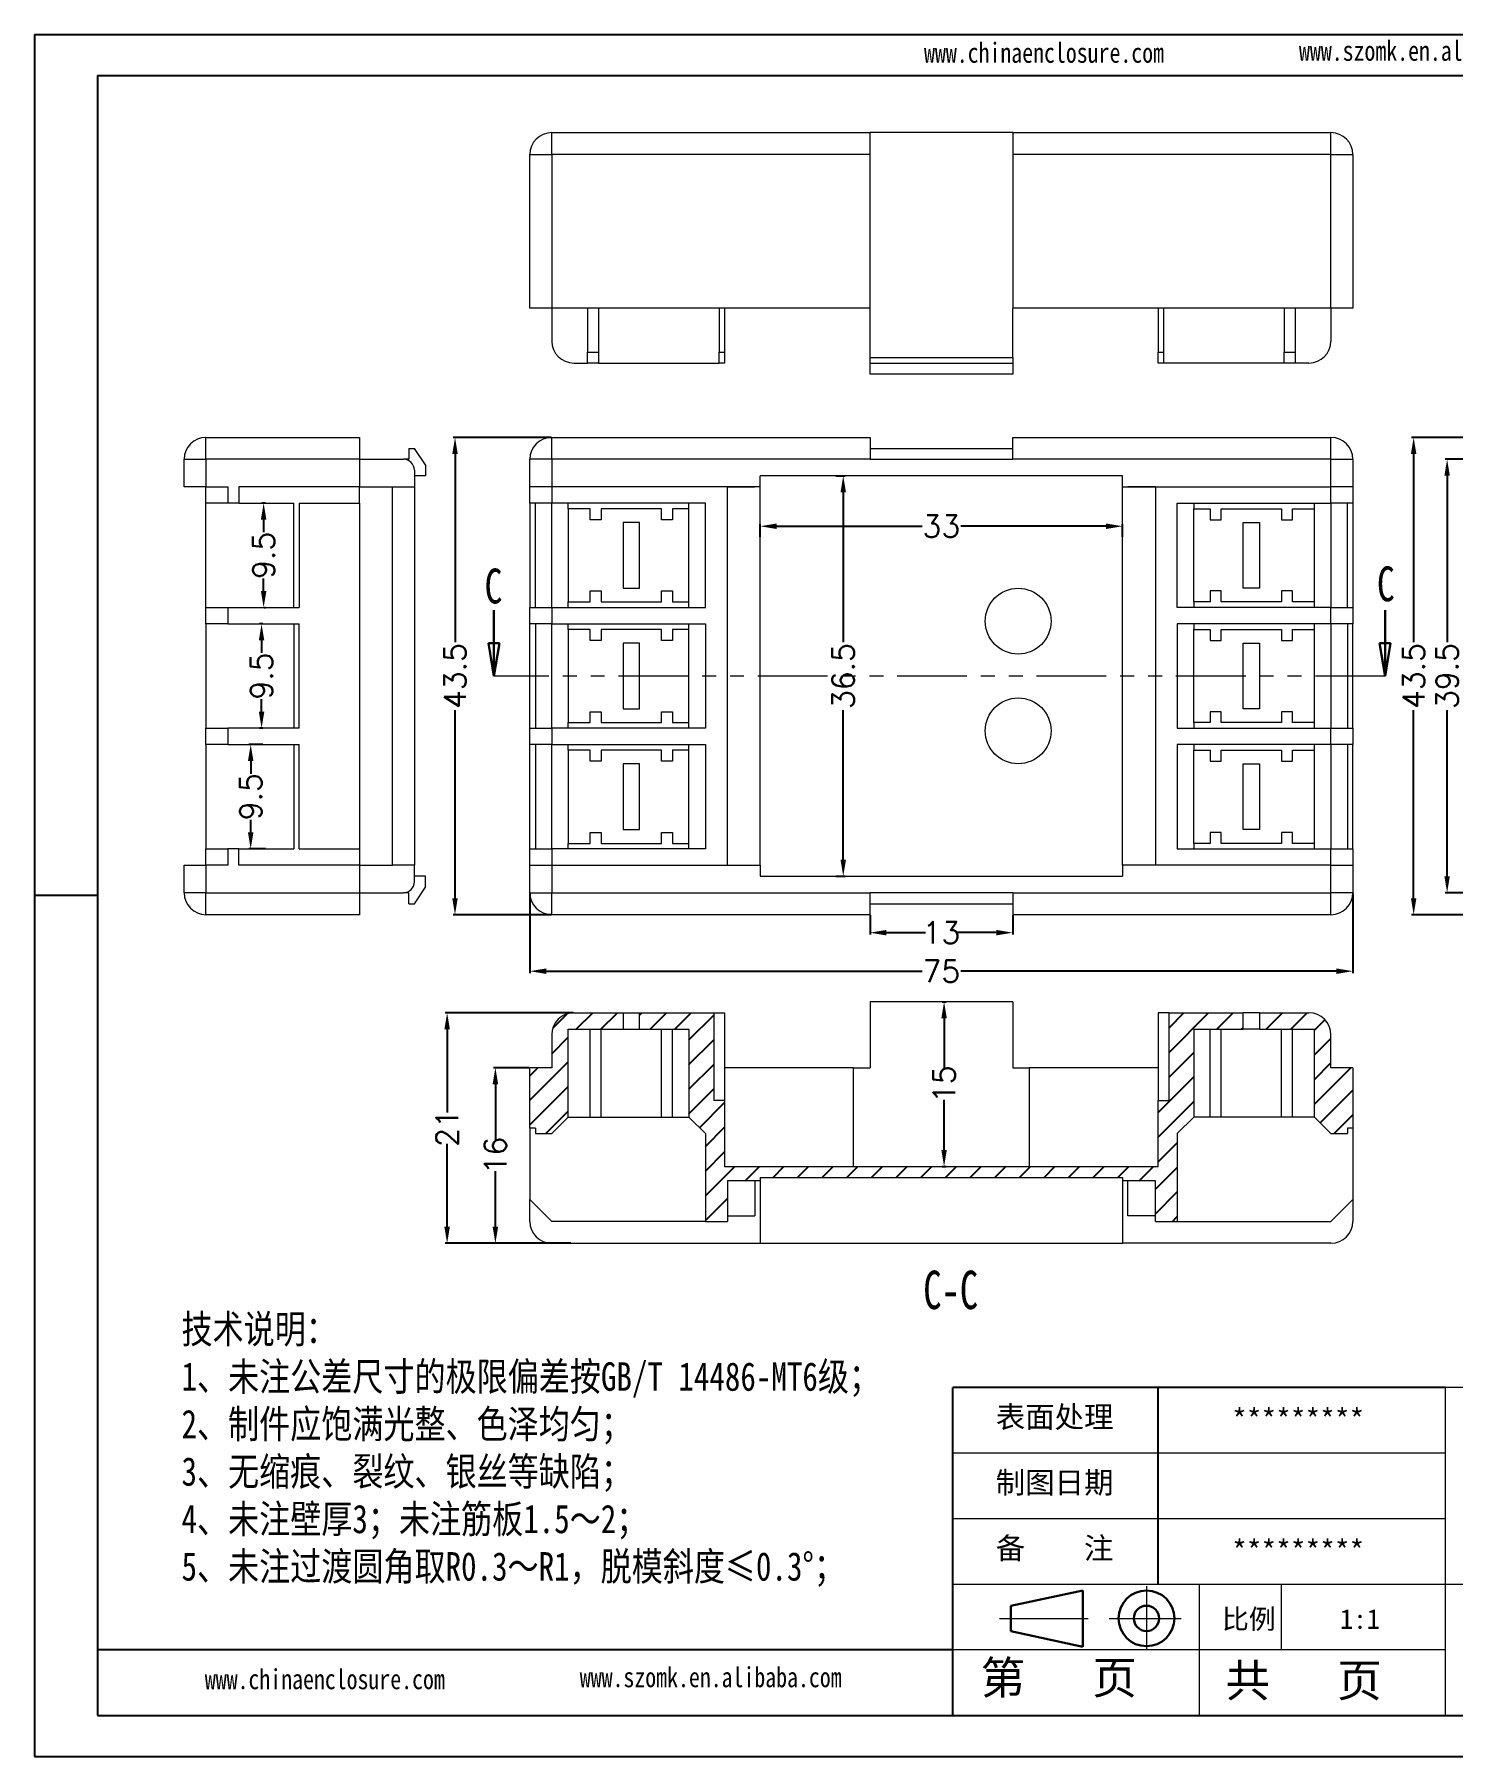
# Model space of a CAD drawing. Header units: inches. Extents: x 2617 to 3395, y 519 to 715.
# Drawn here: x 2929.2 to 3058.4, y 519 to 676 of the extents above; entities that cross this region are included whole.
import ezdxf

# ---------------------------------------------------------------- set-up
doc = ezdxf.new("R2010")
doc.units = ezdxf.units.IN
doc.linetypes.add('CENTER2', pattern=[28.575, 19.05, -3.175, 3.175, -3.175])
doc.linetypes.add('PHANTOM', pattern=[12.7, 6.35, -1.27, 1.27, -1.27, 1.27, -1.27])
doc.layers.add('文字', color=81, linetype='Continuous')
for name, color, linetype, lineweight in [('粗实线', 7, 'Continuous', 30), ('细实线', 3, 'Continuous', 9), ('细点划线', 2, 'CENTER2', 9)]:
    doc.layers.add(name, color=color, linetype=linetype, lineweight=lineweight)
doc.styles.add('SLDTEXTSTYLE0', font='TXT', dxfattribs={"width": 0.75})
doc.styles.add('SLDTEXTSTYLE3', font='TXT', dxfattribs={"width": 0.7})
doc.styles.get("Standard").update_dxf_attribs({"font": 'txt', "bigfont": 'gbcbig.shx'})
doc.styles.add('宋体', font='', dxfattribs={"width": 0.8, "height": 3.5})
doc.styles.get('宋体').set_extended_font_data('SimSun')
doc.dimstyles.new('2', dxfattribs={"dimtxt": 2, "dimasz": 1.5, "dimexe": 0.18, "dimexo": 0.0625, "dimgap": 0.1, "dimtad": 0, "dimzin": 12, "dimdsep": 46, "dimtxsty": 'Standard', "dimcen": 0.5, "dimclrd": 3, "dimclre": 3, "dimadec": 0, "dimazin": 0, "dimtfac": 1, "dimtofl": 0, "dimtmove": 0, "dimatfit": 3, "dimfxl": 1, "dimtolj": 1, "dimtzin": 0, "dimarcsym": 0})

# ---------------------------------------------------------------- blocks, each defined once
blk = doc.blocks.new('_CLOSED')
at = {"color": 0, "linetype": 'ByBlock', "lineweight": -2}
for p, q in [((-1, 0.166667), (0, 0)), ((-1, 0.166667), (-1, -0.166667)), ((0, 0), (-1, -0.166667)), ((0, 0), (-1, 0))]:
    blk.add_line(p, q, dxfattribs=at)
blk = doc.blocks.new('*D172')
at = {"color": 3, "lineweight": -2}
for p, q in [((2974.33, 597.71), (2974.33, 590.44)), ((3049.33, 597.71), (3049.33, 590.44)), ((2975.83, 590.62), (3010.07, 590.62)), ((3047.83, 590.62), (3013.6, 590.62))]:
    blk.add_line(p, q, dxfattribs=at)
at = {"color": 3}
for points in [[(2975.83, 590.87), (2975.83, 590.37), (2974.33, 590.62)], [(3047.83, 590.87), (3047.83, 590.37), (3049.33, 590.62)]]:
    blk.add_solid(points, dxfattribs=at)
at = {"layer": 'Defpoints', "color": 0}
for p in [(2974.33, 597.77), (3049.33, 597.77), (3049.33, 590.62)]:
    blk.add_point(p, dxfattribs=at)
at = {"color": 0, "insert": (3011.83, 590.62), "char_height": 2, "attachment_point": 5}
blk.add_mtext('\\A1;75', dxfattribs=at)
blk = doc.blocks.new('*D173')
at = {"color": 3, "lineweight": -2}
for p, q in [((3005.33, 595.71), (3005.33, 593.95)), ((3018.33, 595.71), (3018.33, 593.95)), ((3006.83, 594.13), (3010.4, 594.13)), ((3016.83, 594.13), (3013.27, 594.13))]:
    blk.add_line(p, q, dxfattribs=at)
at = {"color": 3}
for points in [[(3006.83, 594.38), (3006.83, 593.88), (3005.33, 594.13)], [(3016.83, 594.38), (3016.83, 593.88), (3018.33, 594.13)]]:
    blk.add_solid(points, dxfattribs=at)
at = {"layer": 'Defpoints', "color": 0}
for p in [(3005.33, 595.77), (3018.33, 595.77), (3018.33, 594.13)]:
    blk.add_point(p, dxfattribs=at)
at = {"color": 0, "insert": (3011.83, 594.13), "char_height": 2, "attachment_point": 5}
blk.add_mtext('\\A1;13', dxfattribs=at)
blk = doc.blocks.new('*D174')
at = {"color": 3, "lineweight": -2}
for p, q in [((2976.27, 639.27), (2967.33, 639.27)), ((2967.51, 637.77), (2967.51, 620.62)), ((2967.51, 597.27), (2967.51, 614.42)), ((2976.27, 595.77), (2967.33, 595.77))]:
    blk.add_line(p, q, dxfattribs=at)
at = {"color": 3}
for points in [[(2967.26, 637.77), (2967.76, 637.77), (2967.51, 639.27)], [(2967.26, 597.27), (2967.76, 597.27), (2967.51, 595.77)]]:
    blk.add_solid(points, dxfattribs=at)
at = {"layer": 'Defpoints', "color": 0}
for p in [(2967.51, 639.27), (2976.33, 639.27), (2976.33, 595.77)]:
    blk.add_point(p, dxfattribs=at)
at = {"color": 0, "insert": (2967.51, 617.52), "char_height": 2, "attachment_point": 5, "rotation": 90}
blk.add_mtext('\\A1;43.5', dxfattribs=at)
blk = doc.blocks.new('*D176')
at = {"color": 3, "lineweight": -2}
for p, q in [((2995.33, 630.22), (2995.33, 631.35)), ((2996.83, 631.17), (3010.07, 631.17)), ((3026.83, 631.17), (3013.6, 631.17)), ((3028.33, 630.22), (3028.33, 631.35))]:
    blk.add_line(p, q, dxfattribs=at)
at = {"color": 3}
for points in [[(2996.83, 631.42), (2996.83, 630.92), (2995.33, 631.17)], [(3026.83, 631.42), (3026.83, 630.92), (3028.33, 631.17)]]:
    blk.add_solid(points, dxfattribs=at)
at = {"layer": 'Defpoints', "color": 0}
for p in [(3028.33, 631.17), (2995.33, 630.16), (3028.33, 630.16)]:
    blk.add_point(p, dxfattribs=at)
at = {"color": 0, "insert": (3011.83, 631.17), "char_height": 2, "attachment_point": 5}
blk.add_mtext('\\A1;33', dxfattribs=at)
blk = doc.blocks.new('*D177')
at = {"color": 3, "lineweight": -2}
for p, q in [((3002.21, 635.77), (3003.07, 635.77)), ((3002.89, 634.27), (3002.89, 620.62)), ((3002.89, 600.77), (3002.89, 614.42)), ((3002.21, 599.27), (3003.07, 599.27))]:
    blk.add_line(p, q, dxfattribs=at)
at = {"color": 3}
for points in [[(3002.64, 634.27), (3003.14, 634.27), (3002.89, 635.77)], [(3002.64, 600.77), (3003.14, 600.77), (3002.89, 599.27)]]:
    blk.add_solid(points, dxfattribs=at)
at = {"layer": 'Defpoints', "color": 0}
for p in [(3002.15, 635.77), (3002.15, 599.27), (3002.89, 599.27)]:
    blk.add_point(p, dxfattribs=at)
at = {"color": 0, "insert": (3002.89, 617.52), "char_height": 2, "attachment_point": 5, "rotation": 90}
blk.add_mtext('\\A1;36.5', dxfattribs=at)
blk = doc.blocks.new('*D185')
at = {"color": 3, "lineweight": -2}
for p, q in [((2950.25, 633.27), (2949.89, 633.27)), ((2950.07, 631.77), (2950.07, 630.62)), ((2950.07, 625.27), (2950.07, 626.42)), ((2950.13, 623.77), (2950.25, 623.77))]:
    blk.add_line(p, q, dxfattribs=at)
at = {"color": 3}
for points in [[(2949.82, 631.77), (2950.32, 631.77), (2950.07, 633.27)], [(2949.82, 625.27), (2950.32, 625.27), (2950.07, 623.77)]]:
    blk.add_solid(points, dxfattribs=at)
at = {"layer": 'Defpoints', "color": 0}
for p in [(2950.07, 633.27), (2950.31, 633.27), (2950.06, 623.77)]:
    blk.add_point(p, dxfattribs=at)
at = {"color": 0, "insert": (2950.07, 628.52), "char_height": 2, "attachment_point": 5, "rotation": 90}
blk.add_mtext('\\A1;9.5', dxfattribs=at)
blk = doc.blocks.new('*D186')
at = {"color": 3, "lineweight": -2}
for p, q in [((2950, 622.27), (2949.7, 622.27)), ((2949.88, 620.77), (2949.88, 619.62)), ((2949.88, 614.27), (2949.88, 615.42)), ((2950, 612.77), (2949.7, 612.77))]:
    blk.add_line(p, q, dxfattribs=at)
at = {"color": 3}
for points in [[(2949.63, 620.77), (2950.13, 620.77), (2949.88, 622.27)], [(2949.63, 614.27), (2950.13, 614.27), (2949.88, 612.77)]]:
    blk.add_solid(points, dxfattribs=at)
at = {"layer": 'Defpoints', "color": 0}
for p in [(2950.06, 622.27), (2949.88, 612.77), (2950.06, 612.77)]:
    blk.add_point(p, dxfattribs=at)
at = {"color": 0, "insert": (2949.88, 617.52), "char_height": 2, "attachment_point": 5, "rotation": 90}
blk.add_mtext('\\A1;9.5', dxfattribs=at)
blk = doc.blocks.new('*D187')
at = {"color": 3, "lineweight": -2}
for p, q in [((2950, 611.27), (2948.71, 611.27)), ((2948.89, 609.77), (2948.89, 608.62)), ((2948.89, 603.27), (2948.89, 604.42)), ((2950.25, 601.77), (2948.71, 601.77))]:
    blk.add_line(p, q, dxfattribs=at)
at = {"color": 3}
for points in [[(2948.64, 609.77), (2949.14, 609.77), (2948.89, 611.27)], [(2948.64, 603.27), (2949.14, 603.27), (2948.89, 601.77)]]:
    blk.add_solid(points, dxfattribs=at)
at = {"layer": 'Defpoints', "color": 0}
for p in [(2950.06, 611.27), (2948.89, 601.77), (2950.31, 601.77)]:
    blk.add_point(p, dxfattribs=at)
at = {"color": 0, "insert": (2948.89, 606.52), "char_height": 2, "attachment_point": 5, "rotation": 90}
blk.add_mtext('\\A1;9.5', dxfattribs=at)
blk = doc.blocks.new('*D188')
at = {"color": 3, "lineweight": -2}
for p, q in [((2974.27, 581.82), (2971.01, 581.82)), ((2971.19, 580.32), (2971.19, 575.25)), ((2971.19, 567.32), (2971.19, 572.39)), ((2976.27, 565.82), (2971.01, 565.82))]:
    blk.add_line(p, q, dxfattribs=at)
at = {"color": 3}
for points in [[(2970.94, 580.32), (2971.44, 580.32), (2971.19, 581.82)], [(2970.94, 567.32), (2971.44, 567.32), (2971.19, 565.82)]]:
    blk.add_solid(points, dxfattribs=at)
at = {"layer": 'Defpoints', "color": 0}
for p in [(2971.19, 581.82), (2974.33, 581.82), (2976.33, 565.82)]:
    blk.add_point(p, dxfattribs=at)
at = {"color": 0, "insert": (2971.19, 573.82), "char_height": 2, "attachment_point": 5, "rotation": 90}
blk.add_mtext('\\A1;16', dxfattribs=at)
blk = doc.blocks.new('*D189')
at = {"color": 3, "lineweight": -2}
for p, q in [((2978.27, 586.82), (2966.61, 586.82)), ((2966.79, 585.32), (2966.79, 577.75)), ((2966.79, 567.32), (2966.79, 574.89)), ((2978.07, 565.82), (2966.61, 565.82))]:
    blk.add_line(p, q, dxfattribs=at)
at = {"color": 3}
for points in [[(2966.54, 585.32), (2967.04, 585.32), (2966.79, 586.82)], [(2966.54, 567.32), (2967.04, 567.32), (2966.79, 565.82)]]:
    blk.add_solid(points, dxfattribs=at)
at = {"layer": 'Defpoints', "color": 0}
for p in [(2966.79, 586.82), (2978.33, 586.82), (2978.13, 565.82)]:
    blk.add_point(p, dxfattribs=at)
at = {"color": 0, "insert": (2966.79, 576.32), "char_height": 2, "attachment_point": 5, "rotation": 90}
blk.add_mtext('\\A1;21', dxfattribs=at)
blk = doc.blocks.new('*D190')
at = {"color": 3, "lineweight": -2}
for p, q in [((3011.89, 587.82), (3012.26, 587.82)), ((3012.08, 586.32), (3012.08, 581.75)), ((3012.08, 574.32), (3012.08, 578.89)), ((3011.89, 572.82), (3012.26, 572.82))]:
    blk.add_line(p, q, dxfattribs=at)
at = {"color": 3}
for points in [[(3011.83, 586.32), (3012.33, 586.32), (3012.08, 587.82)], [(3011.83, 574.32), (3012.33, 574.32), (3012.08, 572.82)]]:
    blk.add_solid(points, dxfattribs=at)
at = {"layer": 'Defpoints', "color": 0}
for p in [(3011.83, 587.82), (3011.83, 572.82), (3012.08, 572.82)]:
    blk.add_point(p, dxfattribs=at)
at = {"color": 0, "insert": (3012.08, 580.32), "char_height": 2, "attachment_point": 5, "rotation": 90}
blk.add_mtext('\\A1;15', dxfattribs=at)
blk = doc.blocks.new('*D191')
at = {"color": 3, "lineweight": -2}
for p, q in [((3062.69, 637.27), (3057.74, 637.27)), ((3057.92, 635.77), (3057.92, 620.62)), ((3057.92, 599.27), (3057.92, 614.42)), ((3062.69, 597.77), (3057.74, 597.77))]:
    blk.add_line(p, q, dxfattribs=at)
at = {"color": 3}
for points in [[(3057.67, 635.77), (3058.17, 635.77), (3057.92, 637.27)], [(3057.67, 599.27), (3058.17, 599.27), (3057.92, 597.77)]]:
    blk.add_solid(points, dxfattribs=at)
at = {"layer": 'Defpoints', "color": 0}
for p in [(3057.92, 637.27), (3062.76, 637.27), (3062.76, 597.77)]:
    blk.add_point(p, dxfattribs=at)
at = {"color": 0, "insert": (3057.92, 617.52), "char_height": 2, "attachment_point": 5, "rotation": 90}
blk.add_mtext('\\A1;39.5', dxfattribs=at)
blk = doc.blocks.new('*D192')
at = {"color": 3, "lineweight": -2}
for p, q in [((3062.69, 639.27), (3054.69, 639.27)), ((3054.87, 637.77), (3054.87, 620.62)), ((3054.87, 597.27), (3054.87, 614.42)), ((3062.69, 595.77), (3054.69, 595.77))]:
    blk.add_line(p, q, dxfattribs=at)
at = {"color": 3}
for points in [[(3054.62, 637.77), (3055.12, 637.77), (3054.87, 639.27)], [(3054.62, 597.27), (3055.12, 597.27), (3054.87, 595.77)]]:
    blk.add_solid(points, dxfattribs=at)
at = {"layer": 'Defpoints', "color": 0}
for p in [(3054.87, 639.27), (3062.76, 639.27), (3062.76, 595.77)]:
    blk.add_point(p, dxfattribs=at)
at = {"color": 0, "insert": (3054.87, 617.52), "char_height": 2, "attachment_point": 5, "rotation": 90}
blk.add_mtext('\\A1;43.5', dxfattribs=at)

msp = doc.modelspace()

# ---------------------------------------------------------------- hatches: boundary and pattern name
h = msp.add_hatch()
h.set_pattern_fill('ANSI31', color=4, scale=0.5, style=0)
edge = h.paths.add_edge_path(flags=0)
edge.add_line((2974.832, 576.32), (2974.832, 575.82))
edge.add_line((2974.832, 575.82), (2976.332, 575.82))
edge.add_line((2976.332, 575.82), (2977.832, 577.32))
edge.add_line((2977.832, 577.32), (2977.832, 585.32))
edge.add_line((2977.832, 585.32), (2982.832, 585.32))
edge.add_line((2982.832, 585.32), (2982.832, 586.82))
edge.add_line((2982.832, 586.82), (2978.332, 586.82))
edge.add_arc((2978.332, 584.82), 2, 90, 180)
edge.add_line((2976.332, 584.82), (2976.332, 581.82))
edge.add_line((2976.332, 581.82), (2974.332, 581.82))
edge.add_line((2974.332, 581.82), (2974.332, 576.32))
edge.add_line((2974.332, 576.32), (2974.832, 576.32))
h = msp.add_hatch()
h.set_pattern_fill('ANSI31', color=4, scale=0.5, style=0)
h.paths.add_polyline_path([(3033.332, 567.82), (3033.332, 575.82), (3034.832, 577.32), (3034.832, 585.32), (3039.332, 585.32), (3039.332, 586.82), (3032.582, 586.82), (3032.582, 578.82), (3031.582, 578.82), (3031.582, 572.82), (2992.082, 572.82), (2992.082, 578.82), (2991.082, 578.82), (2991.082, 586.82), (2984.332, 586.82), (2984.332, 585.32), (2988.832, 585.32), (2988.832, 577.32), (2990.332, 575.82), (2990.332, 567.82), (2992.332, 567.82), (2992.332, 571.52), (2995.332, 571.52), (2995.332, 571.82), (3028.332, 571.82), (3028.332, 571.52), (3031.332, 571.52), (3031.332, 567.82)], flags=0)
h = msp.add_hatch()
h.set_pattern_fill('ANSI31', color=4, scale=0.5, style=0)
edge = h.paths.add_edge_path(flags=0)
edge.add_line((3045.832, 585.32), (3045.832, 577.32))
edge.add_line((3045.832, 577.32), (3047.332, 575.82))
edge.add_line((3047.332, 575.82), (3048.832, 575.82))
edge.add_line((3048.832, 575.82), (3048.832, 576.32))
edge.add_line((3048.832, 576.32), (3049.332, 576.32))
edge.add_line((3049.332, 576.32), (3049.332, 581.82))
edge.add_line((3049.332, 581.82), (3047.332, 581.82))
edge.add_line((3047.332, 581.82), (3047.332, 584.82))
edge.add_arc((3045.332, 584.82), 2, 0, 90)
edge.add_line((3045.332, 586.82), (3040.832, 586.82))
edge.add_line((3040.832, 586.82), (3040.832, 585.32))
edge.add_line((3040.832, 585.32), (3045.832, 585.32))

# ---------------------------------------------------------------- linework, layer by layer
for p, q in [((2929.182, 675.993), (3151.158, 675.993)), ((2929.182, 675.993), (2929.182, 519.041)), ((2934.926, 672.257), (3147.421, 672.257)), ((2934.926, 672.257), (2934.926, 522.778)), ((2934.926, 597.517), (2929.182, 597.517)), ((2929.182, 591.704), (2929.182, 519.041)), ((3057.734, 552.673), (3012.89, 552.673)), ((3012.89, 522.778), (3012.89, 552.673)), ((3031.575, 534.736), (3031.575, 552.673)), ((3012.89, 528.757), (2934.926, 528.757)), ((2934.926, 522.778), (3147.421, 522.778)), ((2929.182, 519.041), (3151.158, 519.041)), ((2929.182, 519.041), (3031.949, 519.041))]:
    msp.add_line(p, q)
at = {"color": 7, "linetype": 'Continuous', "lineweight": 15}
for p, q in [((2976.332, 665.046), (2976.332, 667.046)), ((2976.332, 667.046), (3005.332, 667.046)), ((3005.332, 665.046), (3005.332, 667.046)), ((3018.332, 667.046), (3005.332, 667.046)), ((3018.332, 667.046), (3047.332, 667.046)), ((3018.332, 667.046), (3018.332, 665.046)), ((3047.332, 665.046), (3047.332, 667.046)), ((2974.332, 665.046), (2976.332, 665.046)), ((2974.332, 651.046), (2974.332, 665.046)), ((2976.332, 665.046), (2976.332, 651.046)), ((3005.332, 665.046), (2976.332, 665.046)), ((3005.332, 651.046), (3005.332, 665.046)), ((3047.332, 665.046), (3018.332, 665.046)), ((3018.332, 665.046), (3018.332, 651.046)), ((3047.332, 651.046), (3047.332, 665.046)), ((3047.332, 665.046), (3049.332, 665.046)), ((3049.332, 665.046), (3049.332, 651.046)), ((2976.332, 651.046), (2974.332, 651.046)), ((3005.332, 651.046), (2976.332, 651.046)), ((2976.332, 651.046), (2976.332, 648.046)), ((2979.582, 651.046), (2979.582, 647.046)), ((2980.582, 651.046), (2980.582, 647.046)), ((2991.582, 651.046), (2991.582, 647.046)), ((2992.082, 651.046), (2992.082, 647.046)), ((3005.332, 646.546), (3005.332, 651.046)), ((3047.332, 651.046), (3018.332, 651.046)), ((3018.332, 646.546), (3018.332, 651.046)), ((3031.582, 651.046), (3031.582, 647.046)), ((3032.082, 651.046), (3032.082, 647.046)), ((3043.082, 651.046), (3043.082, 647.046)), ((3044.082, 651.046), (3044.082, 647.046)), ((3049.332, 651.046), (3047.332, 651.046)), ((3047.332, 651.046), (3047.332, 648.046)), ((2979.582, 647.046), (2980.582, 647.046)), ((2979.582, 646.046), (2979.582, 647.046)), ((2980.582, 647.046), (2980.582, 646.046)), ((2991.582, 647.046), (2992.082, 647.046)), ((2991.582, 646.046), (2991.582, 647.046)), ((2992.082, 647.046), (2992.082, 646.046)), ((3031.582, 647.046), (3032.082, 647.046)), ((3031.582, 646.046), (3031.582, 647.046)), ((3032.082, 647.046), (3032.082, 646.046)), ((3043.082, 647.046), (3044.082, 647.046)), ((3043.082, 646.046), (3043.082, 647.046)), ((3044.082, 647.046), (3044.082, 646.046)), ((2978.332, 646.046), (2979.582, 646.046)), ((2980.582, 646.046), (2979.582, 646.046)), ((2980.582, 646.046), (2991.582, 646.046)), ((2992.082, 646.046), (2991.582, 646.046)), ((3005.332, 646.546), (3018.332, 646.546)), ((3005.332, 646.046), (3005.332, 646.546)), ((3005.332, 645.046), (3005.332, 646.046)), ((3005.332, 646.046), (3018.332, 646.046)), ((3018.332, 646.546), (3018.332, 646.046)), ((3018.332, 646.046), (3018.332, 645.046)), ((3032.082, 646.046), (3031.582, 646.046)), ((3043.082, 646.046), (3032.082, 646.046)), ((3044.082, 646.046), (3043.082, 646.046)), ((3045.332, 646.046), (3044.082, 646.046)), ((3018.332, 645.046), (3005.332, 645.046)), ((2944.815, 637.27), (2944.815, 639.27)), ((2944.815, 639.27), (2958.815, 639.27)), ((2958.815, 639.27), (2958.815, 637.27)), ((2976.332, 637.27), (2976.332, 639.27)), ((2976.332, 639.27), (3005.332, 639.27)), ((3005.332, 639.27), (3005.332, 637.27)), ((3018.332, 639.27), (3047.332, 639.27)), ((3018.332, 637.27), (3018.332, 639.27)), ((3047.332, 637.27), (3047.332, 639.27)), ((2942.815, 634.77), (2942.815, 637.27)), ((2942.815, 637.27), (2944.815, 637.27)), ((2958.815, 637.27), (2944.815, 637.27)), ((2944.815, 637.27), (2944.815, 634.77)), ((2958.815, 637.27), (2958.815, 634.77)), ((2958.815, 637.27), (2962.815, 637.27)), ((2963.315, 637.27), (2962.815, 637.27)), ((2963.315, 638.27), (2963.315, 637.27)), ((2963.315, 638.27), (2963.815, 638.27)), ((2964.815, 636.77), (2963.815, 638.27)), ((2974.332, 634.77), (2974.332, 637.27)), ((2976.332, 637.27), (2974.332, 637.27)), ((2976.332, 637.27), (2976.332, 634.77)), ((3005.332, 637.27), (2976.332, 637.27)), ((3005.332, 638.27), (3018.332, 638.27)), ((3005.332, 637.27), (3018.332, 637.27)), ((3047.332, 637.27), (3018.332, 637.27)), ((3047.332, 634.77), (3047.332, 637.27)), ((3047.332, 637.27), (3049.332, 637.27)), ((3049.332, 637.27), (3049.332, 634.77)), ((2963.815, 636.27), (2963.815, 634.76)), ((2964.815, 635.77), (2963.815, 635.77)), ((2964.815, 636.77), (2964.815, 635.77)), ((2995.332, 634.77), (2995.332, 635.77)), ((3028.332, 635.77), (2995.332, 635.77)), ((3028.332, 634.77), (3028.332, 635.77)), ((2944.815, 634.77), (2942.815, 634.77)), ((2944.815, 634.77), (2946.815, 634.77)), ((2944.815, 633.27), (2944.815, 634.77)), ((2946.815, 634.77), (2946.815, 633.27)), ((2958.815, 634.77), (2947.815, 634.77)), ((2947.815, 634.77), (2947.815, 633.27)), ((2958.815, 633.27), (2958.815, 634.77)), ((2958.815, 634.76), (2961.815, 634.76)), ((2961.815, 600.28), (2961.815, 634.76)), ((2961.815, 634.76), (2963.815, 634.76)), ((2963.815, 634.76), (2963.815, 600.28)), ((2976.332, 634.77), (2974.332, 634.77)), ((2974.332, 633.27), (2974.332, 634.77)), ((2995.332, 634.77), (2976.332, 634.77)), ((2976.332, 634.77), (2976.332, 633.27)), ((2992.332, 600.27), (2992.332, 634.77)), ((2992.332, 634.76), (2994.832, 634.76)), ((2994.832, 634.76), (2994.832, 634.77)), ((2995.332, 600.27), (2995.332, 634.77)), ((3028.332, 634.77), (3047.332, 634.77)), ((3028.332, 600.27), (3028.332, 634.77)), ((3028.832, 634.76), (3028.832, 634.77)), ((3031.332, 634.76), (3028.832, 634.76)), ((3031.332, 634.77), (3031.332, 600.27)), ((3049.332, 634.77), (3047.332, 634.77)), ((3047.332, 633.27), (3047.332, 634.77)), ((3049.332, 634.77), (3049.332, 633.27)), ((2946.815, 633.27), (2944.815, 633.27)), ((2944.815, 623.77), (2944.815, 633.27)), ((2947.815, 633.27), (2946.815, 633.27)), ((2947.815, 633.27), (2952.815, 633.27)), ((2952.815, 623.77), (2952.815, 633.27)), ((2953.315, 633.27), (2953.315, 623.77)), ((2953.315, 633.27), (2958.815, 633.27)), ((2958.815, 633.27), (2958.815, 601.77)), ((2976.332, 633.27), (2974.332, 633.27)), ((2974.332, 633.27), (2974.332, 623.77)), ((2974.832, 623.77), (2974.832, 633.27)), ((2990.332, 633.27), (2976.332, 633.27)), ((2976.332, 623.77), (2976.332, 633.27)), ((2977.832, 632.77), (2977.832, 633.27)), ((2977.832, 632.77), (2977.832, 624.27)), ((2979.832, 632.77), (2977.832, 632.77)), ((2979.832, 631.77), (2979.832, 632.77)), ((2986.332, 632.77), (2980.832, 632.77)), ((2980.832, 632.77), (2980.832, 631.77)), ((2986.332, 631.77), (2986.332, 632.77)), ((2987.332, 632.77), (2987.332, 631.77)), ((2988.832, 632.77), (2987.332, 632.77)), ((2988.832, 632.77), (2988.832, 633.27)), ((2988.832, 624.27), (2988.832, 632.77)), ((2990.332, 623.77), (2990.332, 633.27)), ((3033.332, 633.27), (3047.332, 633.27)), ((3033.332, 623.77), (3033.332, 633.27)), ((3034.832, 633.27), (3034.832, 632.77)), ((3034.832, 624.27), (3034.832, 632.77)), ((3034.832, 632.77), (3036.332, 632.77)), ((3036.332, 632.77), (3036.332, 631.77)), ((3037.332, 631.77), (3037.332, 632.77)), ((3037.332, 632.77), (3042.832, 632.77)), ((3042.832, 632.77), (3042.832, 631.77)), ((3043.832, 632.77), (3045.832, 632.77)), ((3043.832, 631.77), (3043.832, 632.77)), ((3045.832, 632.77), (3045.832, 633.27)), ((3045.832, 624.27), (3045.832, 632.77)), ((3049.332, 633.27), (3047.332, 633.27)), ((3047.332, 633.27), (3047.332, 623.77)), ((3048.832, 623.77), (3048.832, 633.27)), ((3049.332, 633.27), (3049.332, 623.77)), ((2980.832, 631.77), (2979.832, 631.77)), ((2982.832, 631.52), (2982.832, 625.52)), ((2984.332, 631.52), (2982.832, 631.52)), ((2984.332, 625.52), (2984.332, 631.52)), ((2987.332, 631.77), (2986.332, 631.77)), ((3036.332, 631.77), (3037.332, 631.77)), ((3039.332, 625.52), (3039.332, 631.52)), ((3039.332, 631.52), (3040.832, 631.52)), ((3040.832, 631.52), (3040.832, 625.52)), ((3042.832, 631.77), (3043.832, 631.77)), ((2979.832, 625.27), (2980.832, 625.27)), ((2979.832, 624.27), (2979.832, 625.27)), ((2980.832, 625.27), (2980.832, 624.27)), ((2982.832, 625.52), (2984.332, 625.52)), ((2986.332, 624.27), (2986.332, 625.27)), ((2986.332, 625.27), (2987.332, 625.27)), ((2987.332, 625.27), (2987.332, 624.27)), ((3036.332, 625.27), (3036.332, 624.27)), ((3037.332, 625.27), (3036.332, 625.27)), ((3037.332, 624.27), (3037.332, 625.27)), ((3040.832, 625.52), (3039.332, 625.52)), ((3042.832, 625.27), (3042.832, 624.27)), ((3043.832, 625.27), (3042.832, 625.27)), ((3043.832, 624.27), (3043.832, 625.27)), ((2944.815, 622.27), (2944.815, 623.77)), ((2944.815, 623.77), (2946.815, 623.77)), ((2946.815, 623.77), (2946.815, 622.27)), ((2946.815, 623.77), (2953.315, 623.77)), ((2974.332, 622.27), (2974.332, 623.77)), ((2974.332, 623.77), (2976.332, 623.77)), ((2976.332, 623.77), (2976.332, 622.27)), ((2976.332, 623.77), (2990.332, 623.77)), ((2977.832, 623.77), (2977.832, 624.27)), ((2977.832, 624.27), (2979.832, 624.27)), ((2980.832, 624.27), (2986.332, 624.27)), ((2987.332, 624.27), (2988.832, 624.27)), ((2988.832, 623.77), (2988.832, 624.27)), ((3047.332, 623.77), (3033.332, 623.77)), ((3034.832, 624.27), (3034.832, 623.77)), ((3036.332, 624.27), (3034.832, 624.27)), ((3042.832, 624.27), (3037.332, 624.27)), ((3045.832, 624.27), (3043.832, 624.27)), ((3045.832, 623.77), (3045.832, 624.27)), ((3047.332, 622.27), (3047.332, 623.77)), ((3047.332, 623.77), (3049.332, 623.77)), ((3049.332, 623.77), (3049.332, 622.27)), ((2946.815, 622.27), (2944.815, 622.27)), ((2944.815, 622.27), (2944.815, 612.77)), ((2946.815, 622.27), (2953.315, 622.27)), ((2952.815, 622.27), (2952.815, 612.77)), ((2953.315, 612.77), (2953.315, 622.27)), ((2976.332, 622.27), (2974.332, 622.27)), ((2974.332, 612.77), (2974.332, 622.27)), ((2974.832, 622.27), (2974.832, 612.77)), ((2976.332, 622.27), (2990.332, 622.27)), ((2976.332, 612.77), (2976.332, 622.27)), ((2977.832, 621.77), (2977.832, 622.27)), ((2977.832, 621.77), (2977.832, 613.27)), ((2979.832, 621.77), (2977.832, 621.77)), ((2979.832, 620.77), (2979.832, 621.77)), ((2986.332, 621.77), (2980.832, 621.77)), ((2980.832, 621.77), (2980.832, 620.77)), ((2986.332, 620.77), (2986.332, 621.77)), ((2987.332, 621.77), (2987.332, 620.77)), ((2988.832, 621.77), (2987.332, 621.77)), ((2988.832, 621.77), (2988.832, 622.27)), ((2988.832, 613.27), (2988.832, 621.77)), ((2990.332, 622.27), (2990.332, 612.77)), ((3047.332, 622.27), (3033.332, 622.27)), ((3033.332, 622.27), (3033.332, 612.77)), ((3034.832, 622.27), (3034.832, 621.77)), ((3034.832, 613.27), (3034.832, 621.77)), ((3034.832, 621.77), (3036.332, 621.77)), ((3036.332, 621.77), (3036.332, 620.77)), ((3037.332, 620.77), (3037.332, 621.77)), ((3037.332, 621.77), (3042.832, 621.77)), ((3042.832, 621.77), (3042.832, 620.77)), ((3043.832, 620.77), (3043.832, 621.77)), ((3043.832, 621.77), (3045.832, 621.77)), ((3045.832, 621.77), (3045.832, 622.27)), ((3045.832, 613.27), (3045.832, 621.77)), ((3049.332, 622.27), (3047.332, 622.27)), ((3047.332, 622.27), (3047.332, 612.77)), ((3048.832, 622.27), (3048.832, 612.77)), ((3049.332, 612.77), (3049.332, 622.27)), ((2980.832, 620.77), (2979.832, 620.77)), ((2984.332, 620.52), (2982.832, 620.52)), ((2982.832, 620.52), (2982.832, 614.52)), ((2984.332, 614.52), (2984.332, 620.52)), ((2987.332, 620.77), (2986.332, 620.77)), ((3036.332, 620.77), (3037.332, 620.77)), ((3039.332, 614.52), (3039.332, 620.52)), ((3039.332, 620.52), (3040.832, 620.52)), ((3040.832, 620.52), (3040.832, 614.52)), ((3042.832, 620.77), (3043.832, 620.77)), ((2979.832, 613.27), (2979.832, 614.27)), ((2979.832, 614.27), (2980.832, 614.27)), ((2980.832, 614.27), (2980.832, 613.27)), ((2982.832, 614.52), (2984.332, 614.52)), ((2986.332, 613.27), (2986.332, 614.27)), ((2986.332, 614.27), (2987.332, 614.27)), ((2987.332, 614.27), (2987.332, 613.27)), ((3036.332, 614.27), (3036.332, 613.27)), ((3037.332, 614.27), (3036.332, 614.27)), ((3037.332, 613.27), (3037.332, 614.27)), ((3040.832, 614.52), (3039.332, 614.52)), ((3042.832, 614.27), (3042.832, 613.27)), ((3043.832, 614.27), (3042.832, 614.27)), ((3043.832, 613.27), (3043.832, 614.27)), ((2944.815, 611.27), (2944.815, 612.77)), ((2944.815, 612.77), (2946.815, 612.77)), ((2946.815, 612.77), (2946.815, 611.27)), ((2953.315, 612.77), (2946.815, 612.77)), ((2974.332, 611.27), (2974.332, 612.77)), ((2974.332, 612.77), (2976.332, 612.77)), ((2976.332, 612.77), (2976.332, 611.27)), ((2990.332, 612.77), (2976.332, 612.77)), ((2977.832, 612.77), (2977.832, 613.27)), ((2977.832, 613.27), (2979.832, 613.27)), ((2980.832, 613.27), (2986.332, 613.27)), ((2987.332, 613.27), (2988.832, 613.27)), ((2988.832, 612.77), (2988.832, 613.27)), ((3033.332, 612.77), (3047.332, 612.77)), ((3034.832, 613.27), (3034.832, 612.77)), ((3036.332, 613.27), (3034.832, 613.27)), ((3042.832, 613.27), (3037.332, 613.27)), ((3045.832, 613.27), (3043.832, 613.27)), ((3045.832, 612.77), (3045.832, 613.27)), ((3047.332, 611.27), (3047.332, 612.77)), ((3047.332, 612.77), (3049.332, 612.77)), ((3049.332, 612.77), (3049.332, 611.27)), ((2946.815, 611.27), (2944.815, 611.27)), ((2944.815, 611.27), (2944.815, 601.77)), ((2946.815, 611.27), (2953.315, 611.27)), ((2952.815, 611.27), (2952.815, 601.77)), ((2953.315, 601.77), (2953.315, 611.27)), ((2976.332, 611.27), (2974.332, 611.27)), ((2974.332, 601.77), (2974.332, 611.27)), ((2974.832, 611.27), (2974.832, 601.77)), ((2976.332, 611.27), (2990.332, 611.27)), ((2976.332, 601.77), (2976.332, 611.27)), ((2977.832, 610.77), (2977.832, 611.27)), ((2977.832, 610.77), (2977.832, 602.27)), ((2979.832, 610.77), (2977.832, 610.77)), ((2979.832, 609.77), (2979.832, 610.77)), ((2986.332, 610.77), (2980.832, 610.77)), ((2980.832, 610.77), (2980.832, 609.77)), ((2986.332, 609.77), (2986.332, 610.77)), ((2987.332, 610.77), (2987.332, 609.77)), ((2988.832, 610.77), (2987.332, 610.77)), ((2988.832, 610.77), (2988.832, 611.27)), ((2988.832, 602.27), (2988.832, 610.77)), ((2990.332, 611.27), (2990.332, 601.77)), ((3047.332, 611.27), (3033.332, 611.27)), ((3033.332, 611.27), (3033.332, 601.77)), ((3034.832, 611.27), (3034.832, 610.77)), ((3034.832, 602.27), (3034.832, 610.77)), ((3034.832, 610.77), (3036.332, 610.77)), ((3036.332, 610.77), (3036.332, 609.77)), ((3037.332, 610.77), (3042.832, 610.77)), ((3037.332, 609.77), (3037.332, 610.77)), ((3042.832, 610.77), (3042.832, 609.77)), ((3043.832, 610.77), (3045.832, 610.77)), ((3043.832, 609.77), (3043.832, 610.77)), ((3045.832, 610.77), (3045.832, 611.27)), ((3045.832, 602.27), (3045.832, 610.77)), ((3049.332, 611.27), (3047.332, 611.27)), ((3047.332, 611.27), (3047.332, 601.77)), ((3048.832, 611.27), (3048.832, 601.77)), ((3049.332, 601.77), (3049.332, 611.27)), ((2980.832, 609.77), (2979.832, 609.77)), ((2984.332, 609.52), (2982.832, 609.52)), ((2982.832, 609.52), (2982.832, 603.52)), ((2984.332, 603.52), (2984.332, 609.52)), ((2987.332, 609.77), (2986.332, 609.77)), ((3036.332, 609.77), (3037.332, 609.77)), ((3039.332, 603.52), (3039.332, 609.52)), ((3039.332, 609.52), (3040.832, 609.52)), ((3040.832, 609.52), (3040.832, 603.52)), ((3042.832, 609.77), (3043.832, 609.77)), ((2979.832, 603.27), (2980.832, 603.27)), ((2979.832, 602.27), (2979.832, 603.27)), ((2980.832, 603.27), (2980.832, 602.27)), ((2982.832, 603.52), (2984.332, 603.52)), ((2986.332, 602.27), (2986.332, 603.27)), ((2986.332, 603.27), (2987.332, 603.27)), ((2987.332, 603.27), (2987.332, 602.27)), ((3037.332, 603.27), (3036.332, 603.27)), ((3036.332, 603.27), (3036.332, 602.27)), ((3037.332, 602.27), (3037.332, 603.27)), ((3040.832, 603.52), (3039.332, 603.52)), ((3042.832, 603.27), (3042.832, 602.27)), ((3043.832, 603.27), (3042.832, 603.27)), ((3043.832, 602.27), (3043.832, 603.27)), ((2944.815, 600.27), (2944.815, 601.77)), ((2944.815, 601.77), (2946.815, 601.77)), ((2946.815, 601.77), (2946.815, 600.27)), ((2947.815, 601.77), (2946.815, 601.77)), ((2947.815, 600.27), (2947.815, 601.77)), ((2947.815, 601.77), (2952.815, 601.77)), ((2953.315, 601.77), (2958.815, 601.77)), ((2958.815, 601.77), (2958.815, 600.27)), ((2974.332, 600.27), (2974.332, 601.77)), ((2974.332, 601.77), (2976.332, 601.77)), ((2976.332, 601.77), (2976.332, 600.27)), ((2990.332, 601.77), (2976.332, 601.77)), ((2977.832, 601.77), (2977.832, 602.27)), ((2977.832, 602.27), (2979.832, 602.27)), ((2980.832, 602.27), (2986.332, 602.27)), ((2987.332, 602.27), (2988.832, 602.27)), ((2988.832, 601.77), (2988.832, 602.27)), ((3033.332, 601.77), (3047.332, 601.77)), ((3034.832, 602.27), (3034.832, 601.77)), ((3036.332, 602.27), (3034.832, 602.27)), ((3042.832, 602.27), (3037.332, 602.27)), ((3045.832, 602.27), (3043.832, 602.27)), ((3045.832, 601.77), (3045.832, 602.27)), ((3047.332, 600.27), (3047.332, 601.77)), ((3047.332, 601.77), (3049.332, 601.77)), ((3049.332, 601.77), (3049.332, 600.27)), ((2942.815, 597.77), (2942.815, 600.27)), ((2942.815, 600.27), (2944.815, 600.27)), ((2944.815, 600.27), (2944.815, 597.77)), ((2946.815, 600.27), (2944.815, 600.27)), ((2958.815, 600.27), (2947.815, 600.27)), ((2958.815, 600.28), (2961.815, 600.28)), ((2958.815, 600.27), (2958.815, 597.77)), ((2963.815, 600.28), (2961.815, 600.28)), ((2963.815, 598.77), (2963.815, 600.28)), ((2974.332, 597.77), (2974.332, 600.27)), ((2974.332, 600.27), (2976.332, 600.27)), ((2976.332, 600.27), (2976.332, 597.77)), ((2976.332, 600.27), (2995.332, 600.27)), ((2992.332, 600.28), (2994.832, 600.28)), ((2994.832, 600.28), (2994.832, 600.27)), ((2995.332, 600.27), (2995.332, 599.27)), ((3028.332, 600.27), (3028.332, 599.27)), ((3047.332, 600.27), (3028.332, 600.27)), ((3028.832, 600.28), (3028.832, 600.27)), ((3031.332, 600.28), (3028.832, 600.28)), ((3047.332, 597.77), (3047.332, 600.27)), ((3047.332, 600.27), (3049.332, 600.27)), ((3049.332, 600.27), (3049.332, 597.77)), ((2964.815, 599.27), (2963.815, 599.27)), ((2963.815, 596.77), (2964.815, 598.27)), ((2964.815, 598.27), (2964.815, 599.27)), ((2995.332, 599.27), (3028.332, 599.27)), ((2944.815, 597.77), (2942.815, 597.77)), ((2944.815, 595.77), (2944.815, 597.77)), ((2944.815, 597.77), (2958.815, 597.77)), ((2958.815, 597.77), (2958.815, 595.77)), ((2958.815, 597.77), (2962.815, 597.77)), ((2963.315, 597.77), (2962.815, 597.77)), ((2963.315, 596.77), (2963.315, 597.77)), ((2963.315, 596.77), (2963.815, 596.77)), ((2974.332, 597.77), (2976.332, 597.77)), ((2976.332, 595.77), (2976.332, 597.77)), ((2976.332, 597.77), (3005.332, 597.77)), ((3005.332, 595.77), (3005.332, 597.77)), ((3018.332, 597.77), (3005.332, 597.77)), ((3005.332, 596.77), (3018.332, 596.77)), ((3018.332, 597.77), (3047.332, 597.77)), ((3018.332, 597.77), (3018.332, 595.77)), ((3047.332, 595.77), (3047.332, 597.77)), ((3049.332, 597.77), (3047.332, 597.77)), ((2958.815, 595.77), (2944.815, 595.77)), ((3005.332, 595.77), (2976.332, 595.77)), ((3047.332, 595.77), (3018.332, 595.77)), ((3018.332, 587.82), (3005.332, 587.82)), ((3005.332, 587.82), (3005.332, 581.82)), ((3018.332, 587.82), (3018.332, 581.82)), ((2978.332, 586.82), (2982.832, 586.82)), ((2982.832, 586.82), (2982.832, 585.32)), ((2982.832, 586.82), (2984.332, 586.82)), ((2984.332, 585.32), (2984.332, 586.82)), ((2984.332, 586.82), (2991.082, 586.82)), ((2991.082, 586.82), (2991.082, 578.82)), ((2991.082, 586.82), (2992.082, 586.82)), ((2992.082, 586.82), (2992.082, 578.82)), ((3031.582, 586.82), (3031.582, 578.82)), ((3032.582, 586.82), (3031.582, 586.82)), ((3032.582, 586.82), (3039.332, 586.82)), ((3032.582, 578.82), (3032.582, 586.82)), ((3039.332, 585.32), (3039.332, 586.82)), ((3040.832, 586.82), (3039.332, 586.82)), ((3040.832, 586.82), (3045.332, 586.82)), ((3040.832, 586.82), (3040.832, 585.32)), ((2976.332, 584.82), (2976.332, 581.82)), ((2977.832, 585.32), (2982.832, 585.32)), ((2977.832, 577.32), (2977.832, 585.32)), ((2979.832, 577.32), (2979.832, 585.32)), ((2980.832, 577.32), (2980.832, 585.32)), ((2982.832, 585.32), (2984.332, 585.32)), ((2984.332, 585.32), (2988.832, 585.32)), ((2986.332, 577.32), (2986.332, 585.32)), ((2987.332, 577.32), (2987.332, 585.32)), ((2988.832, 585.32), (2988.832, 577.32)), ((3034.832, 585.32), (3039.332, 585.32)), ((3034.832, 585.32), (3034.832, 577.32)), ((3036.332, 577.32), (3036.332, 585.32)), ((3037.332, 577.32), (3037.332, 585.32)), ((3040.832, 585.32), (3039.332, 585.32)), ((3040.832, 585.32), (3045.832, 585.32)), ((3042.832, 577.32), (3042.832, 585.32)), ((3043.832, 577.32), (3043.832, 585.32)), ((3045.832, 577.32), (3045.832, 585.32)), ((3047.332, 581.82), (3047.332, 584.82)), ((2974.332, 576.32), (2974.332, 581.82)), ((2976.332, 581.82), (2974.332, 581.82)), ((3003.832, 581.82), (2992.082, 581.82)), ((3003.832, 572.82), (3003.832, 581.82)), ((3003.832, 581.82), (3005.332, 581.82)), ((3018.332, 581.82), (3019.832, 581.82)), ((3019.832, 581.82), (3019.832, 572.82)), ((3031.582, 581.82), (3019.832, 581.82)), ((3049.332, 581.82), (3047.332, 581.82)), ((3049.332, 581.82), (3049.332, 576.32)), ((2992.082, 578.82), (2991.082, 578.82)), ((2992.082, 578.82), (2992.082, 572.82)), ((3031.582, 572.82), (3031.582, 578.82)), ((3031.582, 578.82), (3032.582, 578.82)), ((2974.832, 576.32), (2974.332, 576.32)), ((2974.332, 576.32), (2974.332, 569.82)), ((2974.832, 576.32), (2974.832, 575.82)), ((2976.332, 575.82), (2977.832, 577.32)), ((2977.832, 577.32), (2979.832, 577.32)), ((2979.832, 577.32), (2980.832, 577.32)), ((2980.832, 577.32), (2986.332, 577.32)), ((2986.332, 577.32), (2987.332, 577.32)), ((2987.332, 577.32), (2988.832, 577.32)), ((2990.332, 575.82), (2988.832, 577.32)), ((3034.832, 577.32), (3033.332, 575.82)), ((3036.332, 577.32), (3034.832, 577.32)), ((3037.332, 577.32), (3036.332, 577.32)), ((3042.832, 577.32), (3037.332, 577.32)), ((3043.832, 577.32), (3042.832, 577.32)), ((3045.832, 577.32), (3043.832, 577.32)), ((3045.832, 577.32), (3047.332, 575.82)), ((3049.332, 576.32), (3048.832, 576.32)), ((3048.832, 576.32), (3048.832, 575.82)), ((3049.332, 576.32), (3049.332, 569.82)), ((2974.832, 575.82), (2976.332, 575.82)), ((2990.332, 575.82), (2990.332, 567.82)), ((3033.332, 575.82), (3033.332, 567.82)), ((3047.332, 575.82), (3048.832, 575.82)), ((2992.082, 572.82), (3031.582, 572.82)), ((2995.332, 571.52), (2992.332, 571.52)), ((2992.332, 571.52), (2992.332, 567.82)), ((2994.832, 571.52), (2994.832, 568.32)), ((2995.332, 571.82), (3028.332, 571.82)), ((2995.332, 571.82), (2995.332, 571.52)), ((2995.332, 571.52), (2995.332, 565.82)), ((3028.332, 571.82), (3028.332, 571.52)), ((3031.332, 571.52), (3028.332, 571.52)), ((3028.332, 571.52), (3028.332, 565.82)), ((3028.832, 568.32), (3028.832, 571.52)), ((3031.332, 567.82), (3031.332, 571.52)), ((2974.332, 569.82), (2976.332, 567.82)), ((2974.332, 567.82), (2974.332, 569.82)), ((3047.332, 567.82), (3049.332, 569.82)), ((3049.332, 569.82), (3049.332, 567.82)), ((2992.332, 568.32), (2994.832, 568.32)), ((3031.332, 568.32), (3028.832, 568.32)), ((2990.332, 567.82), (2976.332, 567.82)), ((2990.332, 567.82), (2992.332, 567.82)), ((3031.332, 567.82), (3033.332, 567.82)), ((3033.332, 567.82), (3047.332, 567.82)), ((2976.332, 565.82), (2995.332, 565.82)), ((2995.332, 565.82), (3028.332, 565.82)), ((3047.332, 565.82), (3028.332, 565.82))]:
    msp.add_line(p, q, dxfattribs=at)
at = {"color": 7, "linetype": 'Continuous', "lineweight": 30}
for p, q in [((2971.053, 623.52), (2971.053, 617.52)), ((3052.263, 623.52), (3052.263, 617.52))]:
    msp.add_line(p, q, dxfattribs=at)
at = {"color": 1, "linetype": 'PHANTOM', "lineweight": 15}
msp.add_line((3052.263, 617.52), (2971.053, 617.52), dxfattribs=at)
at = {"color": 7, "linetype": 'Continuous', "lineweight": 15}
for centre in [(3018.832, 622.52), (3018.832, 612.52)]:
    msp.add_circle(centre, 3, dxfattribs=at)
for centre, radius, start, end in [((2976.332, 665.046), 2, 90, 180), ((3047.332, 665.046), 2, 0, 90), ((2978.332, 648.046), 2, 180, 270), ((3045.332, 648.046), 2, 270, 0), ((2944.815, 637.27), 2, 90, 180), ((2976.332, 637.27), 2, 90, 180), ((3047.332, 637.27), 2, 0, 90), ((2962.815, 636.27), 1, 0, 90), ((2962.815, 598.77), 1, 270, 0), ((2944.815, 597.77), 2, 180, 270), ((2976.332, 597.77), 2, 180, 270), ((3047.332, 597.77), 2, 270, 0), ((2978.332, 584.82), 2, 90, 180), ((3045.332, 584.82), 2, 0, 90), ((2976.332, 567.82), 2, 180, 270), ((3047.332, 567.82), 2, 270, 0)]:
    msp.add_arc(centre, radius, start, end, dxfattribs=at)
at = {"layer": '粗实线', "color": 7, "lineweight": 15}
msp.add_line((3147.421, 552.673), (3057.734, 552.673), dxfattribs=at)
at = {"layer": '粗实线', "color": 7}
for p, q in [((3024.708, 534.177), (3018.174, 532.792)), ((3024.708, 534.177), (3024.708, 529.056)), ((3018.174, 532.792), (3018.174, 530.481)), ((3018.174, 530.481), (3024.708, 529.056))]:
    msp.add_line(p, q, dxfattribs=at)
for radius in [2.54, 1.155]:
    msp.add_circle((3030.522, 531.637), radius, dxfattribs=at)
at = {"layer": '细实线', "color": 7}
for p, q in [((3057.734, 552.673), (3057.734, 522.778)), ((3057.734, 546.694), (3012.89, 546.694)), ((3057.734, 540.715), (3012.89, 540.715)), ((3147.421, 534.736), (3012.89, 534.736)), ((3035.312, 534.736), (3035.312, 522.778)), ((3042.786, 534.736), (3042.786, 528.757)), ((3057.734, 528.757), (3012.89, 528.757))]:
    msp.add_line(p, q, dxfattribs=at)
at = {"layer": '细点划线', "color": 7}
for p, q in [((3030.522, 534.56), (3030.522, 528.757)), ((3017.133, 531.637), (3025.208, 531.637)), ((3027.125, 531.637), (3033.69, 531.637))]:
    msp.add_line(p, q, dxfattribs=at)

# ---------------------------------------------------------------- block references
at = {"color": 7, "linetype": 'Continuous', "lineweight": 30, "xscale": 3, "yscale": 3, "zscale": 0.5, "rotation": 270}
for p in [(2971.053, 617.52), (3052.263, 617.52)]:
    msp.add_blockref('_CLOSED', p, dxfattribs=at)

# ---------------------------------------------------------------- texts
at = {"color": 7, "linetype": 'Continuous', "char_height": 3.175, "attachment_point": 1, "style": 'SLDTEXTSTYLE0'}
for insert in [(2970.203, 627.311), (3051.526, 627.509)]:
    msp.add_mtext('C', dxfattribs=dict(at, insert=insert))
at = {"color": 0, "linetype": 'Continuous', "lineweight": 0, "insert": (3012.681, 563.323), "char_height": 3.5, "attachment_point": 2, "style": 'SLDTEXTSTYLE3'}
msp.add_mtext('C-C', dxfattribs=at)
at = {"char_height": 1.96635, "width": 1117.57383, "attachment_point": 1}
for s, insert in [('{\\fSimHei|b0|i0|c134|p49;表面处理}', (3016.79, 550.977)), ('{\\fSimHei|b0|i0|c134|p49;*********}', (3038.327, 550.724)), ('{\\fSimHei|b0|i0|c134|p49;制图日期}', (3016.79, 544.997)), ('{\\fSimHei|b0|i0|c134|p49;备    注}', (3016.79, 539.018)), ('{\\fSimHei|b0|i0|c134|p49;*********}', (3038.327, 538.765))]:
    msp.add_mtext(s, dxfattribs=dict(at, insert=insert))
at = {"layer": '文字', "color": 0, "attachment_point": 1, "style": '宋体'}
for s, insert, char_height, width in [('www.chinaenclosure.com', (3010.25, 675.24), 1.82696, 32.09802), ('www.szomk.en.alibaba.com', (3044.422, 675.421), 1.82696, 32.09802), ('{\\H1.111x;技术说明：\\P1、未注公差尺寸的极限偏差按GB/T 14486-MT6级；\\P2、制件应饱满光整、色泽均匀；\\P3、无缩痕、裂纹、银丝等缺陷；\\P4、未注壁厚3；未注筋板1.5～2；\\P5、未注过渡圆角取R0.3～R1，脱模斜度≤0.3%%D；}', (2942.584, 559.299), 2.33561, 85.07069), ('www.chinaenclosure.com', (2944.708, 527.007), 1.82696, 32.09802), ('www.szomk.en.alibaba.com', (2978.88, 527.188), 1.82696, 32.09802)]:
    msp.add_mtext(s, dxfattribs=dict(at, insert=insert, char_height=char_height, width=width))
at = {"layer": '细实线', "color": 7, "attachment_point": 1}
for s, insert, char_height, width in [('{\\fSimSun|b0|i0|c134|p54;比例}', (3037.405, 532.472), 1.79375, 7.87399), ('{\\fSimSun|b0|i0|c134|p54;1:1}', (3048.149, 532.472), 1.79375, 7.87399), ('{\\fSimSun|b0|i0|c134|p54;第   页}', (3015.406, 527.729), 2.98958, 22.42184), ('{\\fSimSun|b0|i0|c134|p54; 共   页}', (3035.678, 527.475), 2.98958, 22.42184)]:
    msp.add_mtext(s, dxfattribs=dict(at, insert=insert, char_height=char_height, width=width))

# ---------------------------------------------------------------- dimensions: what is measured, and where the dimension line sits
for base, p1, p2, picture, middle in [((2967.509, 639.27), (2976.332, 595.77), (2976.332, 639.27), '*D174', (2967.509, 617.52)), ((3054.871, 639.27), (3062.757, 595.77), (3062.757, 639.27), '*D192', (3054.871, 617.52)), ((3057.918, 637.27), (3062.757, 597.77), (3062.757, 637.27), '*D191', (3057.918, 617.52)), ((3002.887, 599.27), (3002.151, 635.77), (3002.151, 599.27), '*D177', (3002.887, 617.52)), ((2950.069, 633.27), (2950.065, 623.77), (2950.315, 633.27), '*D185', (2950.069, 628.52)), ((2949.882, 612.77), (2950.065, 622.27), (2950.065, 612.77), '*D186', (2949.882, 617.52)), ((2948.892, 601.77), (2950.065, 611.27), (2950.315, 601.77), '*D187', (2948.892, 606.52)), ((3012.081, 572.82), (3011.832, 587.82), (3011.832, 572.82), '*D190', (3012.081, 580.32)), ((2966.785, 586.82), (2978.129, 565.82), (2978.332, 586.82), '*D189', (2966.785, 576.32)), ((2971.185, 581.82), (2976.332, 565.82), (2974.332, 581.82), '*D188', (2971.185, 573.82))]:
    dim = msp.add_linear_dim(base=base, p1=p1, p2=p2, angle=90, dimstyle='2')
    dim.commit()
    dim.dimension.update_dxf_attribs({"geometry": picture, "text_midpoint": middle})
for base, p1, p2, picture, middle in [((3028.332, 631.17), (2995.332, 630.159), (3028.332, 630.159), '*D176', (3011.832, 631.17)), ((3049.332, 590.62), (2974.332, 597.77), (3049.332, 597.77), '*D172', (3011.832, 590.62)), ((3018.332, 594.126), (3005.332, 595.77), (3018.332, 595.77), '*D173', (3011.832, 594.126))]:
    dim = msp.add_linear_dim(base=base, p1=p1, p2=p2, dimstyle='2')
    dim.commit()
    dim.dimension.update_dxf_attribs({"geometry": picture, "text_midpoint": middle})

doc.saveas('drawing.dxf')
